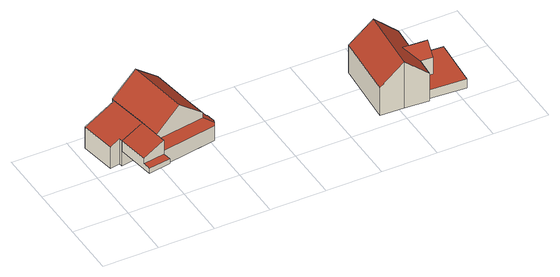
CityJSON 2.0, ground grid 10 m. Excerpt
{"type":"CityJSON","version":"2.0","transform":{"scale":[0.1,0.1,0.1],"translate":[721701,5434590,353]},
"CityObjects":{
"building1":{"type":"Building","attributes":{"Gemeindeschluessel":"09375181","HoeheDach":"362.979","HoeheGrund":"359.280","Methode":"2000","NiedrigsteTraufeDesGebaeudes":"360.300","Geometrietyp2DReferenz":"3000","measuredHeight":3.7,"function":"31001_2000","roofType":"2100","storeysAboveGround":1},"geometry":[{"type":"Solid","lod":"2","boundaries":[[[[0,1,2,3,4]],[[5,6,7,8]],[[9,10,11,7,6]],[[12,0,4,9,6,5]],[[13,11,10,3,2,14]],[[8,7,11,13]],[[13,14,15,12,5,8]],[[3,10,9,4]],[[15,1,0,12]],[[14,2,1,15]]]],"semantics":{"surfaces":[{"type":"RoofSurface","Dachneigung":"90.000","Dachorientierung":"-1.000","Flaeche":"5.850","Z_MAX":"1.020","Z_MAX_ASL":"360.300","Z_MIN":"1.020","Z_MIN_ASL":"360.300"},{"type":"WallSurface","Flaeche":"11.374","Z_MAX":"3.699","Z_MAX_ASL":"362.979","Z_MIN":"0.000","Z_MIN_ASL":"359.280"},{"type":"RoofSurface","Dachneigung":"66.907","Dachorientierung":"261.307","Flaeche":"24.653","Z_MAX":"3.699","Z_MAX_ASL":"362.979","Z_MIN":"1.989","Z_MIN_ASL":"361.269"},{"type":"WallSurface","Flaeche":"12.772","Z_MAX":"1.995","Z_MAX_ASL":"361.275","Z_MIN":"0.000","Z_MIN_ASL":"359.280"},{"type":"WallSurface","Flaeche":"6.884","Z_MAX":"3.699","Z_MAX_ASL":"362.979","Z_MIN":"0.000","Z_MIN_ASL":"359.280"},{"type":"WallSurface","Flaeche":"14.145","Z_MAX":"3.699","Z_MAX_ASL":"362.979","Z_MIN":"0.000","Z_MIN_ASL":"359.280"},{"type":"GroundSurface","Flaeche":"28.526","Z_MAX":"0.000","Z_MAX_ASL":"359.280","Z_MIN":"0.000","Z_MIN_ASL":"359.280"},{"type":"WallSurface","Flaeche":"7.305","Z_MAX":"3.697","Z_MAX_ASL":"362.977","Z_MIN":"1.020","Z_MIN_ASL":"360.300"},{"type":"WallSurface","Flaeche":"4.095","Z_MAX":"1.020","Z_MAX_ASL":"360.300","Z_MIN":"0.000","Z_MIN_ASL":"359.280"},{"type":"WallSurface","Flaeche":"1.417","Z_MAX":"1.020","Z_MAX_ASL":"360.300","Z_MIN":"0.000","Z_MIN_ASL":"359.280"}],"values":[[0,1,2,3,4,5,6,7,8,9]]}}]},
"building2":{"type":"Building","attributes":{"Gemeindeschluessel":"09375181","HoeheDach":"362.978","HoeheGrund":"356.280","Methode":"2000","NiedrigsteTraufeDesGebaeudes":"360.456","Geometrietyp2DReferenz":"3000","measuredHeight":6.7,"function":"31001_2000","roofType":"2100","storeysAboveGround":1},"geometry":[{"type":"Solid","lod":"2","boundaries":[[[[16,17,18,19]],[[20,7,6,21]],[[22,23,7,20]],[[24,25,17,16]],[[19,18,23,22]],[[17,25,6,7,23,18]],[[21,6,25,24]],[[19,22,20,21,24,16]]]],"semantics":{"surfaces":[{"type":"WallSurface","Flaeche":"26.997","Z_MAX":"4.206","Z_MAX_ASL":"360.486","Z_MIN":"0.000","Z_MIN_ASL":"356.280"},{"type":"WallSurface","Flaeche":"23.313","Z_MAX":"6.698","Z_MAX_ASL":"362.978","Z_MIN":"0.000","Z_MIN_ASL":"356.280"},{"type":"WallSurface","Flaeche":"47.643","Z_MAX":"6.698","Z_MAX_ASL":"362.978","Z_MIN":"0.000","Z_MIN_ASL":"356.280"},{"type":"WallSurface","Flaeche":"8.478","Z_MAX":"4.976","Z_MAX_ASL":"361.256","Z_MIN":"0.000","Z_MIN_ASL":"356.280"},{"type":"WallSurface","Flaeche":"31.467","Z_MAX":"6.698","Z_MAX_ASL":"362.978","Z_MIN":"0.000","Z_MIN_ASL":"356.280"},{"type":"RoofSurface","Dachneigung":"66.645","Dachorientierung":"260.717","Flaeche":"43.600","Z_MAX":"6.698","Z_MAX_ASL":"362.978","Z_MIN":"4.176","Z_MIN_ASL":"360.456"},{"type":"WallSurface","Flaeche":"3.155","Z_MAX":"4.976","Z_MAX_ASL":"361.256","Z_MIN":"0.000","Z_MIN_ASL":"356.280"},{"type":"GroundSurface","Flaeche":"40.027","Z_MAX":"0.000","Z_MAX_ASL":"356.280","Z_MIN":"0.000","Z_MIN_ASL":"356.280"}],"values":[[0,1,2,3,4,5,6,7]]}}]},
"building3":{"type":"Building","attributes":{"Gemeindeschluessel":"09375181","HoeheDach":"366.760","HoeheGrund":"356.340","Methode":"2000","NiedrigsteTraufeDesGebaeudes":"363.075","Geometrietyp2DReferenz":"3000","measuredHeight":10.42,"function":"31001_1000","roofType":"3100","storeysAboveGround":2},"address":[{"Country":"Germany","Locality":"Pettendorf","ThoroughfareName":"Schönleite 9"}],"geometry":[{"type":"Solid","lod":"2","boundaries":[[[[22,26,27,28]],[[29,30,31,20]],[[32,33,34,35]],[[28,32,35,36,29,20,22]],[[28,27,37,33,32]],[[20,31,26,22]],[[26,31,30,38,37,27]],[[36,39,38,30,29]],[[35,34,39,36]],[[38,39,34,33,37]]]],"semantics":{"surfaces":[{"type":"WallSurface","Flaeche":"3.457","Z_MAX":"6.737","Z_MAX_ASL":"363.077","Z_MIN":"0.000","Z_MIN_ASL":"356.340"},{"type":"WallSurface","Flaeche":"25.973","Z_MAX":"6.792","Z_MAX_ASL":"363.132","Z_MIN":"0.000","Z_MIN_ASL":"356.340"},{"type":"WallSurface","Flaeche":"40.284","Z_MAX":"6.762","Z_MAX_ASL":"363.102","Z_MIN":"0.000","Z_MIN_ASL":"356.340"},{"type":"GroundSurface","Flaeche":"103.673","Z_MAX":"0.000","Z_MAX_ASL":"356.340","Z_MIN":"0.000","Z_MIN_ASL":"356.340"},{"type":"WallSurface","Flaeche":"77.845","Z_MAX":"10.420","Z_MAX_ASL":"366.760","Z_MIN":"0.000","Z_MIN_ASL":"356.340"},{"type":"WallSurface","Flaeche":"48.116","Z_MAX":"6.792","Z_MAX_ASL":"363.132","Z_MIN":"0.000","Z_MIN_ASL":"356.340"},{"type":"RoofSurface","Dachneigung":"50.997","Dachorientierung":"261.274","Flaeche":"66.485","Z_MAX":"10.420","Z_MAX_ASL":"366.760","Z_MIN":"6.735","Z_MIN_ASL":"363.075"},{"type":"WallSurface","Flaeche":"77.375","Z_MAX":"10.420","Z_MAX_ASL":"366.760","Z_MIN":"0.000","Z_MIN_ASL":"356.340"},{"type":"WallSurface","Flaeche":"37.693","Z_MAX":"6.762","Z_MAX_ASL":"363.102","Z_MIN":"0.000","Z_MIN_ASL":"356.340"},{"type":"RoofSurface","Dachneigung":"50.999","Dachorientierung":"81.272","Flaeche":"66.925","Z_MAX":"10.420","Z_MAX_ASL":"366.760","Z_MIN":"6.761","Z_MIN_ASL":"363.101"}],"values":[[0,1,2,3,4,5,6,7,8,9]]}}]},
"building4":{"type":"Building","attributes":{"Gemeindeschluessel":"09375181","HoeheDach":"362.143","HoeheGrund":"358.153","Methode":"2000","NiedrigsteTraufeDesGebaeudes":"361.146","Geometrietyp2DReferenz":"3000","measuredHeight":3.99,"function":"31001_2000","roofType":"2100","storeysAboveGround":1},"geometry":[{"type":"Solid","lod":"2","boundaries":[[[[40,41,42,43]],[[44,45,46,42,41,47,48,49,50]],[[51,52,53,54,40,43,55]],[[45,56,57,46]],[[56,45,44,58]],[[41,40,54,47]],[[47,54,53,48]],[[43,42,46,57]],[[57,56,58,55,43]],[[48,53,52,49]],[[51,50,49,52]],[[44,50,51,55,58]]]],"semantics":{"surfaces":[{"type":"WallSurface","Flaeche":"22.185","Z_MAX":"3.981","Z_MAX_ASL":"362.134","Z_MIN":"0.000","Z_MIN_ASL":"358.153"},{"type":"GroundSurface","Flaeche":"28.047","Z_MAX":"0.000","Z_MAX_ASL":"358.153","Z_MIN":"0.000","Z_MIN_ASL":"358.153"},{"type":"RoofSurface","Dachneigung":"60.632","Dachorientierung":"81.313","Flaeche":"10.973","Z_MAX":"3.981","Z_MAX_ASL":"362.134","Z_MIN":"2.995","Z_MIN_ASL":"361.148"},{"type":"WallSurface","Flaeche":"6.674","Z_MAX":"3.990","Z_MAX_ASL":"362.143","Z_MIN":"0.000","Z_MIN_ASL":"358.153"},{"type":"WallSurface","Flaeche":"29.934","Z_MAX":"2.993","Z_MAX_ASL":"361.146","Z_MIN":"0.000","Z_MIN_ASL":"358.153"},{"type":"WallSurface","Flaeche":"5.113","Z_MAX":"3.981","Z_MAX_ASL":"362.134","Z_MIN":"0.000","Z_MIN_ASL":"358.153"},{"type":"WallSurface","Flaeche":"14.744","Z_MAX":"3.182","Z_MAX_ASL":"361.335","Z_MIN":"0.000","Z_MIN_ASL":"358.153"},{"type":"WallSurface","Flaeche":"35.804","Z_MAX":"3.990","Z_MAX_ASL":"362.143","Z_MIN":"0.000","Z_MIN_ASL":"358.153"},{"type":"RoofSurface","Dachneigung":"62.461","Dachorientierung":"171.003","Flaeche":"20.845","Z_MAX":"3.990","Z_MAX_ASL":"362.143","Z_MIN":"2.993","Z_MIN_ASL":"361.146"},{"type":"WallSurface","Flaeche":"0.996","Z_MAX":"3.182","Z_MAX_ASL":"361.335","Z_MIN":"0.000","Z_MIN_ASL":"358.153"},{"type":"WallSurface","Flaeche":"4.830","Z_MAX":"3.001","Z_MAX_ASL":"361.154","Z_MIN":"0.000","Z_MIN_ASL":"358.153"},{"type":"WallSurface","Flaeche":"4.396","Z_MAX":"3.245","Z_MAX_ASL":"361.398","Z_MIN":"0.000","Z_MIN_ASL":"358.153"}],"values":[[0,1,2,3,4,5,6,7,8,9,10,11]]}}]},
"building5":{"type":"Building","attributes":{"Gemeindeschluessel":"09375181","HoeheDach":"362.365","HoeheGrund":"353.070","Methode":"2000","NiedrigsteTraufeDesGebaeudes":"358.517","Geometrietyp2DReferenz":"3000","measuredHeight":9.29,"function":"31001_1000","roofType":"3100","storeysAboveGround":2},"address":[{"Country":"Germany","Locality":"Pettendorf","ThoroughfareName":"Schönleite 5"}],"geometry":[{"type":"Solid","lod":"2","boundaries":[[[[59,60,61,62]],[[63,64,65,66,59,62]],[[67,68,69,70]],[[63,62,61,71]],[[72,73,74,75]],[[76,77,71,78]],[[69,68,79,80]],[[81,82,83,74,73,84,85]],[[81,69,80,82]],[[65,64,86,87]],[[67,70,77,76]],[[75,74,83,88]],[[69,81,85,86,64,63,71,77,70]],[[88,83,82,89]],[[89,82,80,79]],[[68,67,76,78,60,59,66,65,87,90,72,75,88,89,79]],[[78,71,61,60]],[[90,87,86,85]],[[72,90,85,84,73]]]],"semantics":{"surfaces":[{"type":"WallSurface","Flaeche":"65.136","Z_MAX":"5.487","Z_MAX_ASL":"358.557","Z_MIN":"0.000","Z_MIN_ASL":"353.070"},{"type":"WallSurface","Flaeche":"64.042","Z_MAX":"9.295","Z_MAX_ASL":"362.365","Z_MIN":"0.000","Z_MIN_ASL":"353.070"},{"type":"WallSurface","Flaeche":"19.341","Z_MAX":"5.481","Z_MAX_ASL":"358.551","Z_MIN":"0.000","Z_MIN_ASL":"353.070"},{"type":"RoofSurface","Dachneigung":"48.661","Dachorientierung":"274.359","Flaeche":"68.489","Z_MAX":"9.295","Z_MAX_ASL":"362.365","Z_MIN":"5.484","Z_MIN_ASL":"358.554"},{"type":"WallSurface","Flaeche":"6.408","Z_MAX":"5.463","Z_MAX_ASL":"358.533","Z_MIN":"0.000","Z_MIN_ASL":"353.070"},{"type":"WallSurface","Flaeche":"32.000","Z_MAX":"9.289","Z_MAX_ASL":"362.359","Z_MIN":"0.000","Z_MIN_ASL":"353.070"},{"type":"WallSurface","Flaeche":"11.978","Z_MAX":"5.476","Z_MAX_ASL":"358.546","Z_MIN":"0.000","Z_MIN_ASL":"353.070"},{"type":"RoofSurface","Dachneigung":"48.269","Dachorientierung":"4.145","Flaeche":"9.343","Z_MAX":"7.370","Z_MAX_ASL":"360.440","Z_MIN":"5.458","Z_MIN_ASL":"358.528"},{"type":"RoofSurface","Dachneigung":"48.185","Dachorientierung":"184.107","Flaeche":"9.359","Z_MAX":"7.370","Z_MAX_ASL":"360.440","Z_MIN":"5.447","Z_MIN_ASL":"358.517"},{"type":"WallSurface","Flaeche":"15.288","Z_MAX":"5.465","Z_MAX_ASL":"358.535","Z_MIN":"0.000","Z_MIN_ASL":"353.070"},{"type":"WallSurface","Flaeche":"0.551","Z_MAX":"5.483","Z_MAX_ASL":"358.553","Z_MIN":"0.000","Z_MIN_ASL":"353.070"},{"type":"WallSurface","Flaeche":"10.614","Z_MAX":"6.988","Z_MAX_ASL":"360.058","Z_MIN":"0.000","Z_MIN_ASL":"353.070"},{"type":"RoofSurface","Dachneigung":"48.632","Dachorientierung":"94.377","Flaeche":"62.729","Z_MAX":"9.295","Z_MAX_ASL":"362.365","Z_MIN":"5.459","Z_MIN_ASL":"358.529"},{"type":"WallSurface","Flaeche":"3.094","Z_MAX":"7.367","Z_MAX_ASL":"360.437","Z_MIN":"0.000","Z_MIN_ASL":"353.070"},{"type":"WallSurface","Flaeche":"13.749","Z_MAX":"7.367","Z_MAX_ASL":"360.437","Z_MIN":"0.000","Z_MIN_ASL":"353.070"},{"type":"GroundSurface","Flaeche":"112.447","Z_MAX":"0.000","Z_MAX_ASL":"353.070","Z_MIN":"0.000","Z_MIN_ASL":"353.070"},{"type":"WallSurface","Flaeche":"31.935","Z_MAX":"9.289","Z_MAX_ASL":"362.359","Z_MIN":"0.000","Z_MIN_ASL":"353.070"},{"type":"WallSurface","Flaeche":"6.628","Z_MAX":"5.463","Z_MAX_ASL":"358.533","Z_MIN":"0.000","Z_MIN_ASL":"353.070"},{"type":"WallSurface","Flaeche":"5.472","Z_MAX":"5.462","Z_MAX_ASL":"358.532","Z_MIN":"0.000","Z_MIN_ASL":"353.070"}],"values":[[0,1,2,3,4,5,6,7,8,9,10,11,12,13,14,15,16,17,18]]}}]},
"building6":{"type":"Building","attributes":{"Gemeindeschluessel":"09375181","HoeheDach":"355.260","HoeheGrund":"353.462","Methode":"2000","NiedrigsteTraufeDesGebaeudes":"355.260","Geometrietyp2DReferenz":"3000","measuredHeight":1.8,"function":"31001_2463","roofType":"1000","storeysAboveGround":1},"geometry":[{"type":"Solid","lod":"2","boundaries":[[[[91,92,93,94]],[[95,96,97,98]],[[99,95,98,100,101,102,103,104,91,94,105,106]],[[100,107,108,101]],[[94,93,109,105]],[[106,110,111,99]],[[105,109,110,106]],[[103,112,113,104]],[[102,114,112,103]],[[99,111,96,95]],[[110,109,93,92,113,112,114,108,107,97,96,111]],[[101,108,114,102]],[[104,113,92,91]],[[98,97,107,100]]]],"semantics":{"surfaces":[{"type":"WallSurface","Flaeche":"11.098","Z_MAX":"1.798","Z_MAX_ASL":"355.260","Z_MIN":"-0.002","Z_MIN_ASL":"353.460"},{"type":"WallSurface","Flaeche":"3.954","Z_MAX":"1.798","Z_MAX_ASL":"355.260","Z_MIN":"-0.002","Z_MIN_ASL":"353.460"},{"type":"GroundSurface","Flaeche":"49.298","Z_MAX":"-0.002","Z_MAX_ASL":"353.460","Z_MIN":"-0.002","Z_MIN_ASL":"353.460"},{"type":"WallSurface","Flaeche":"0.776","Z_MAX":"1.798","Z_MAX_ASL":"355.260","Z_MIN":"-0.002","Z_MIN_ASL":"353.460"},{"type":"WallSurface","Flaeche":"0.596","Z_MAX":"1.798","Z_MAX_ASL":"355.260","Z_MIN":"-0.002","Z_MIN_ASL":"353.460"},{"type":"WallSurface","Flaeche":"11.713","Z_MAX":"1.798","Z_MAX_ASL":"355.260","Z_MIN":"-0.002","Z_MIN_ASL":"353.460"},{"type":"WallSurface","Flaeche":"16.230","Z_MAX":"1.798","Z_MAX_ASL":"355.260","Z_MIN":"-0.002","Z_MIN_ASL":"353.460"},{"type":"WallSurface","Flaeche":"1.804","Z_MAX":"1.798","Z_MAX_ASL":"355.260","Z_MIN":"-0.002","Z_MIN_ASL":"353.460"},{"type":"WallSurface","Flaeche":"2.112","Z_MAX":"1.798","Z_MAX_ASL":"355.260","Z_MIN":"-0.002","Z_MIN_ASL":"353.460"},{"type":"WallSurface","Flaeche":"6.355","Z_MAX":"1.798","Z_MAX_ASL":"355.260","Z_MIN":"-0.002","Z_MIN_ASL":"353.460"},{"type":"RoofSurface","Dachneigung":"90.000","Dachorientierung":"-1.000","Flaeche":"49.298","Z_MAX":"1.798","Z_MAX_ASL":"355.260","Z_MIN":"1.798","Z_MIN_ASL":"355.260"},{"type":"WallSurface","Flaeche":"3.069","Z_MAX":"1.798","Z_MAX_ASL":"355.260","Z_MIN":"-0.002","Z_MIN_ASL":"353.460"},{"type":"WallSurface","Flaeche":"2.184","Z_MAX":"1.798","Z_MAX_ASL":"355.260","Z_MIN":"-0.002","Z_MIN_ASL":"353.460"},{"type":"WallSurface","Flaeche":"3.863","Z_MAX":"1.798","Z_MAX_ASL":"355.260","Z_MIN":"-0.002","Z_MIN_ASL":"353.460"}],"values":[[0,1,2,3,4,5,6,7,8,9,10,11,12,13]]}}]}
},
"vertices":[
[40,3,73],[80,9,73],[78,23,73],[77,24,73],[38,18,73],[29,74,63],[29,74,83],[69,80,100],[69,80,63],[38,18,83],[77,24,100],[75,42,100],[40,3,63],[75,42,63],[78,23,63],[80,9,63],
[10,77,33],[10,77,75],[0,141,75],[0,141,33],[69,80,33],[29,74,33],[57,150,33],[57,150,100],[28,80,33],[28,80,83],
[57,150,101],[57,155,101],[57,155,33],[75,42,33],[75,42,101],[69,80,101],[146,170,33],[146,170,101],[155,111,101],[155,111,33],[164,56,33],[102,162,138],[119,49,138],[164,56,101],
[155,111,91],[155,111,52],[164,56,52],[164,56,91],[176,39,52],[78,23,52],[75,42,52],[169,113,52],[176,67,52],[179,67,52],[182,52,52],[182,52,81],[179,67,82],[176,67,83],[169,113,83],[179,44,84],[78,23,81],[75,42,91],[176,39,81],
[475,146,1],[466,27,1],[466,27,56],[475,146,56],[518,143,94],[561,140,55],[561,140,1],[518,143,1],[552,22,1],[555,57,1],[555,57,55],[552,22,56],[509,24,94],[568,99,1],[568,99,55],[580,98,55],[580,98,1],[552,21,1],[552,21,56],[509,24,1],[577,55,1],[577,55,55],[535,80,74],[579,77,74],[579,81,71],[559,100,55],[558,100,55],[559,112,55],[559,112,1],[579,81,1],[579,77,1],[558,100,1],
[559,112,5],[559,112,23],[621,107,23],[621,107,5],[555,57,5],[555,57,23],[577,55,23],[577,55,5],[552,22,5],[579,77,5],[579,81,5],[580,98,5],[568,99,5],[558,100,5],[624,107,5],[617,17,5],[579,77,23],[579,81,23],[624,107,23],[617,17,23],[552,22,23],[568,99,23],[558,100,23],[580,98,23]
]}
